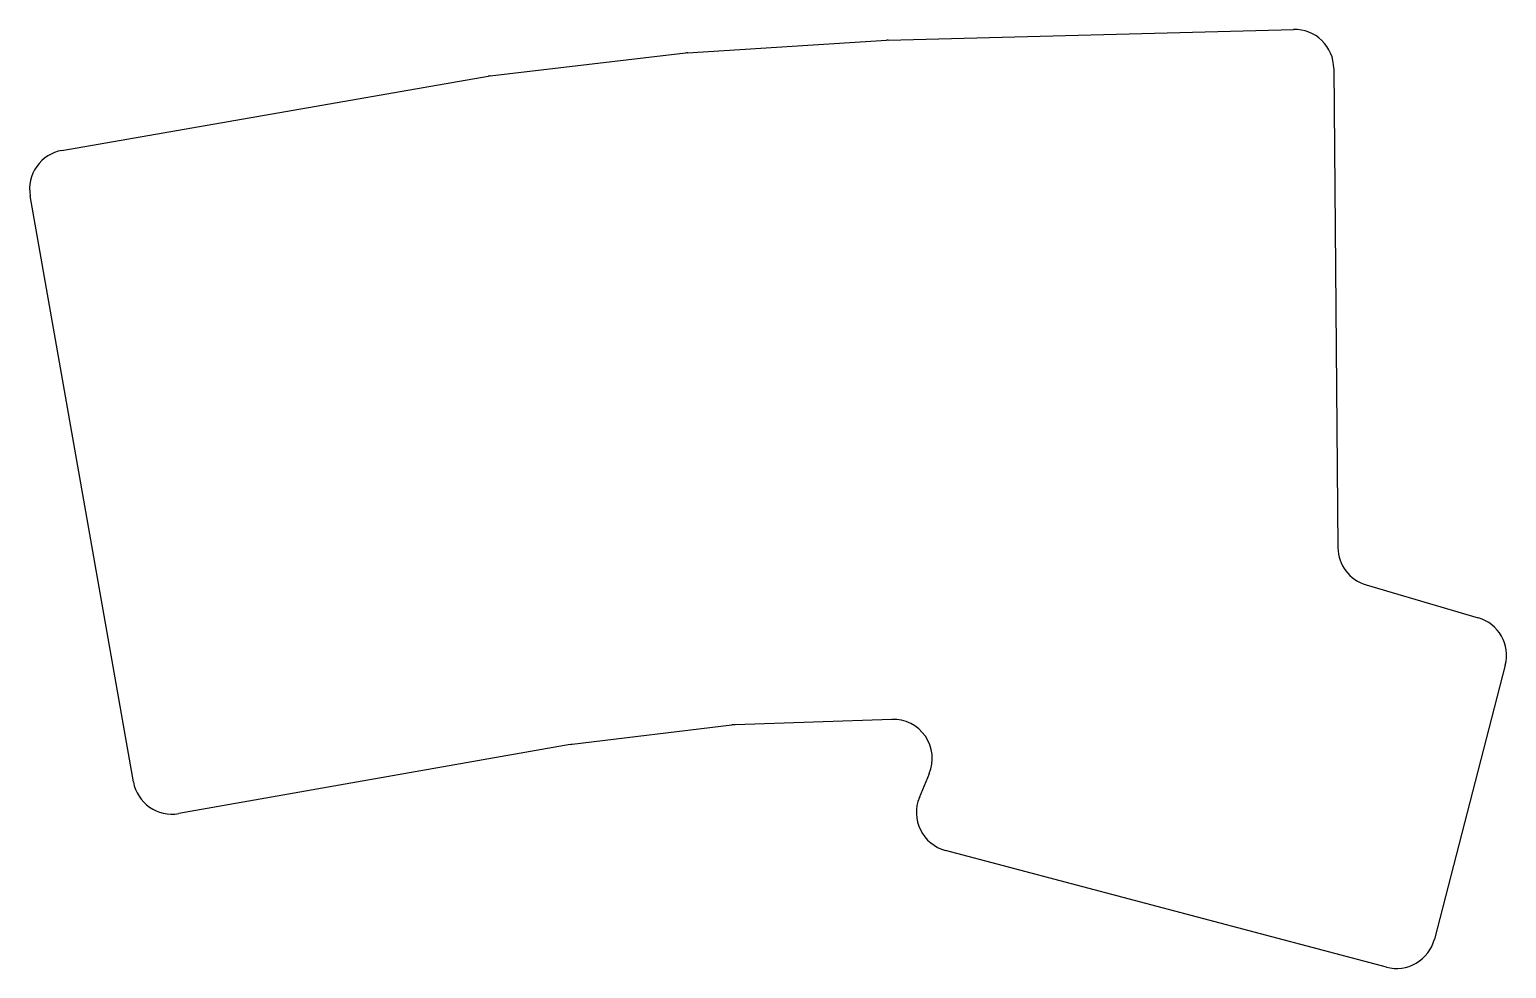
# Model space of a CAD drawing. Header units: millimetres. Extents: x 107 to 295, y -214 to -94.
import ezdxf

# ---------------------------------------------------------------- set-up
doc = ezdxf.new("R2010")
doc.units = ezdxf.units.MM

msp = doc.modelspace()

# ---------------------------------------------------------------- linework, layer by layer
for p, q in [((216.2, -95.39), (268.01, -94.03)), ((190.61, -97), (216.01, -95.4)), ((165.4, -99.95), (190.35, -97.02)), ((273.14, -98.98), (273.67, -160.18)), ((110.7, -109.45), (165.12, -99.99)), ((119.83, -190.08), (106.63, -115.25)), ((277.27, -164.93), (291.59, -169.14)), ((295.03, -175.19), (285.98, -210.17)), ((196.26, -182.83), (175.87, -185.31)), ((216.69, -182.11), (196.69, -182.79)), ((175.61, -185.34), (125.62, -194.14)), ((220.2, -192.09), (221.48, -189.03)), ((279.86, -213.75), (223.54, -198.84))]:
    msp.add_line(p, q)
for centre, start, end in [((268.14, -99.02), 0.5, 91.5051), ((216.33, -100.39), 91.5051, 93.6129), ((190.93, -101.99), 93.6129, 96.6815), ((165.98, -104.91), 96.6815, 99.8661), ((111.56, -114.38), 99.8661, 190), ((278.67, -160.14), 180.5, 253.6491), ((290.19, -173.94), 345.5, 73.6491), ((196.87, -187.79), 91.9546, 96.9361), ((216.86, -187.11), 337.3461, 91.9546), ((176.48, -190.27), 96.9361, 99.9761), ((124.75, -189.21), 190, 279.9761), ((224.82, -194.01), 157.3461, 255.177), ((281.14, -208.92), 255.177, 345.5)]:
    msp.add_arc(centre, 5, start, end)

doc.saveas('drawing.dxf')
